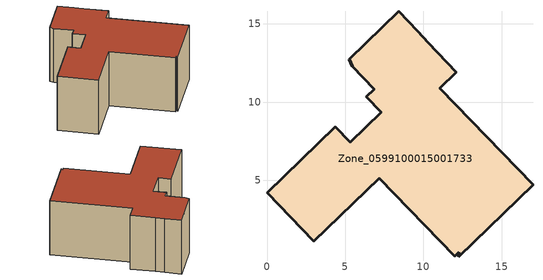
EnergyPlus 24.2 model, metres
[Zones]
Zone_0599100015001733
 floor ground (C_G): 2.98,1.11 0,4.2 4.38,8.42 5.32,7.45 7.3,9.36 6.36,10.33 6.86,10.82 5.45,12.29 5.25,12.74 8.41,15.79 9.63,14.53 10.29,13.78 12.1,11.9 11.05,10.88 17,4.7 12.25,0.12 12.25,0.39 11.99,0.14 7.17,5.14 z0.25
 wall outside (C_F): 7.3,9.36 5.32,7.45 4.38,8.42 0,4.2 2.98,1.11 7.17,5.14 11.99,0.14 12.25,0.39 12.25,0.12 17,4.7 11.05,10.88 12.1,11.9 10.29,13.78 9.63,14.53 8.41,15.79 5.25,12.74 5.45,12.29 6.86,10.82 6.36,10.33 7.3,9.36 z0.25:6.61
 roof outside (C_R): 11.99,0.14 12.25,0.39 12.25,0.12 17,4.7 11.05,10.88 12.1,11.9 10.29,13.78 9.63,14.53 8.41,15.79 5.25,12.74 5.45,12.29 6.86,10.82 6.36,10.33 7.3,9.36 5.32,7.45 4.38,8.42 0,4.2 2.98,1.11 7.17,5.14 z6.61
[BUILDING]
Pand.0599100015001733: North Axis=0; Terrain=City; Loads Convergence Tolerance Value=0.04; Temperature Convergence Tolerance Value=0.4; Solar Distribution=FullExterior; Maximum Number of Warmup Days=25; Minimum Number of Warmup Days=1
[Site:Location]
Rotterdam.The.Hague.AP_ZH_NLD Design_Conditions: Latitude=51.96; Longitude=4.45; Time Zone=1; Elevation=-4.5
[SITE:GROUNDTEMPERATURE:BUILDINGSURFACE]
18, 18, 18, 18, 18, 18, 18, 18, 18, 18, 18, 18
[MATERIAL] Thermal Absorptance=0.9; Solar Absorptance=0.7; Visible Absorptance=0.7
Name | Roughness | Thickness | Conductivity | Density | Specific Heat
G.D.1965 | MediumSmooth | 0.15 | 1 | 540 | 1210
F.D.1965 | Rough | 0.3 | 0.857143 | 1920 | 840
R.D.1965 | MediumRough | 0.2 | 0.08 | 1500 | 1000
[CONSTRUCTION]
C_G: G.D.1965
C_F: F.D.1965
C_R: R.D.1965
[ZONE]
Zone_0599100015001733: Type=1; Multiplier=1; Ceiling Height=Autocalculate; Volume=Autocalculate; Floor Area=autocalculate; Part of Total Floor Area=Yes
[ZONEINFILTRATION:DESIGNFLOWRATE]
Infil_Zone_0599100015001733: Zone or ZoneList or Space or SpaceList=Zone_0599100015001733; Schedule=AlwaysOn; Design Flow Rate Calculation Method=Flow/Area; Flow Rate per Floor Area=0.0042; Constant Term Coefficient=1; Temperature Term Coefficient=0; Velocity Term Coefficient=0; Velocity Squared Term Coefficient=0
[HVACTEMPLATE:ZONE:IDEALLOADSAIRSYSTEM]
Zone_0599100015001733: Maximum Heating Supply Air Temperature=50; Minimum Cooling Supply Air Temperature=13; Maximum Heating Supply Air Humidity Ratio=0.0156; Minimum Cooling Supply Air Humidity Ratio=0.0077; Heating Limit=NoLimit; Cooling Limit=NoLimit; Dehumidification Control Type=ConstantSensibleHeatRatio; Cooling Sensible Heat Ratio=0.7; Dehumidification Setpoint=60; Humidification Control Type=None; Humidification Setpoint=30; Outdoor Air Method=None; Outdoor Air Flow Rate per Person=0.00944; Outdoor Air Flow Rate per Zone Floor Area=0; Outdoor Air Flow Rate per Zone=0; Demand Controlled Ventilation Type=None; Outdoor Air Economizer Type=NoEconomizer; Heat Recovery Type=None; Sensible Heat Recovery Effectiveness=0.7; Latent Heat Recovery Effectiveness=0.65
[ZONECONTROL:THERMOSTAT]
ThermostatControl_Zone_0599100015001733: Zone or ZoneList=Zone_0599100015001733; Control Type Schedule=DualSetpointControlType; Control 1=Thermostat_Zone_0599100015001733; Temperature Difference Between Cutout And Setpoint=0
[THERMOSTATSETPOINT:DUALSETPOINT]
Thermostat_Zone_0599100015001733: Heating Setpoint Temperature Schedule=HeatingSetpoint_Zone_0599100015001733; Cooling Setpoint Temperature Schedule=CoolingSetpoint_Zone_0599100015001733
[SCHEDULE:COMPACT]
HeatingSetpoint_Zone_0599100015001733: Through: 12/31, For: AllDays, Until: 24:00, 21
CoolingSetpoint_Zone_0599100015001733: Through: 12/31, For: AllDays, Until: 24:00, 24
DualSetpointControlType: Through: 12/31, For: AllDays, Until: 24:00, 4
AlwaysOn: Through: 12/31, For: AllDays, Until: 24:00, 1
